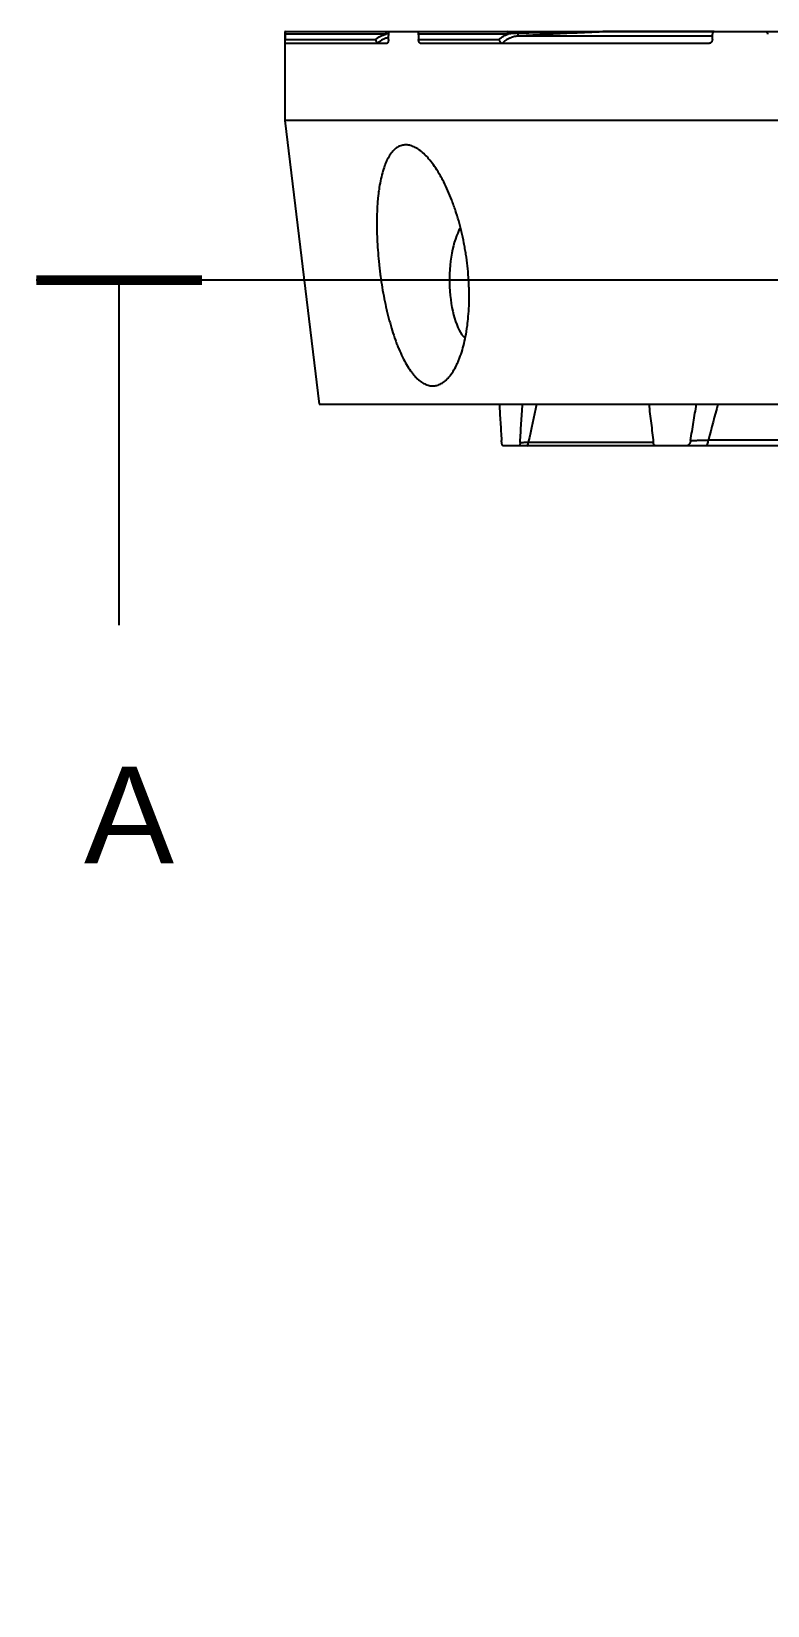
# Model space of a CAD drawing. Header units: millimetres. Extents: x -5 to 579, y 15 to 400.
# Drawn here: x -4.9 to 48.4, y 245.5 to 359.5 of the extents above; entities that cross this region are included whole.
import ezdxf

# ---------------------------------------------------------------- set-up
doc = ezdxf.new("R2010")
doc.units = ezdxf.units.MM
doc.layers.add('1', color=7, linetype='Continuous', true_color=0xffffff)
doc.styles.add('Arial', font='Arial')

# ---------------------------------------------------------------- blocks, each defined once
blk = doc.blocks.new('ASSORTED_DRAFT3')
at = {"color": 18, "lineweight": 70}
blk.add_solid([(1.483933, 341.174102), (3.359577, 334.174109), (-0.391711, 334.174095), (1.483933, 341.174102)], dxfattribs=at)

msp = doc.modelspace()

# ---------------------------------------------------------------- linework, layer by layer
at = {"layer": '1'}
for p, q in [((13.51, 359.52), (13.48, 359.52)), ((13.48, 359.52), (13.48, 353.08)), ((13.51, 359.52), (20.8, 359.52)), ((20.82, 359.34), (13.52, 359.34)), ((21.08, 359.52), (23.07, 359.52)), ((23.07, 359.52), (29.57, 359.52)), ((29.66, 359.34), (23.15, 359.34)), ((30.46, 359.2), (44.47, 359.2)), ((37.03, 359.52), (44.61, 359.52)), ((44.57, 359.52), (37.05, 359.52)), ((44.61, 359.52), (48.3, 359.52)), ((48.3, 359.52), (53.02, 359.52)), ((13.52, 358.95), (20.04, 358.95)), ((13.53, 358.67), (20.89, 358.67)), ((23.17, 358.95), (28.98, 358.95)), ((23.29, 358.67), (44.24, 358.67)), ((125.98, 353.08), (13.48, 353.08)), ((13.48, 353.08), (15.97, 332.52)), ((256.48, 341.52), (-4.52, 341.52)), ((1.48, 316.52), (1.48, 341.52)), ((37.38, 341.52), (10.88, 341.52)), ((15.97, 332.52), (236, 332.52)), ((30.44, 329.52), (29.29, 329.52)), ((31.01, 329.52), (30.97, 329.52)), ((40.33, 329.52), (31.01, 329.52)), ((31.12, 329.77), (40.17, 329.77)), ((42.6, 329.52), (40.33, 329.52)), ((53.04, 329.52), (43.97, 329.52)), ((44.16, 329.94), (53.23, 329.94))]:
    msp.add_line(p, q, dxfattribs=at)
at = {"layer": '1', "const_width": 0.7}
msp.add_lwpolyline([(-4.52, 341.52), (7.48, 341.52)], dxfattribs=at)
at = {"layer": '1'}
msp.add_circle((125.98, 146.33), 112.5, dxfattribs=at)
for centre, major_axis, ratio, start_param, end_param in [((20.8, 359.32), (0, 0.2), 0.083128, 4.799655, 6.283185), ((29.57, 359.32), (0, 0.2), 0.45816, 4.799655, 6.283185), ((30.24, 359.32), (0, 0.2), 0.446978, 5.071376, 6.283185), ((30.45, 359.5), (-0.015, 0.3), 0.461107, 1.907495, 3.121731), ((27.13, 341.52), (0, -4.5), 0.382683, 3.713657, 5.929363), ((31.01, 329.82), (0, -0.3), 0.384977, 0, 1.396263), ((43.97, 330.02), (0, -0.5), 0.380387, 0, 1.396263)]:
    msp.add_ellipse(centre, major_axis=major_axis, ratio=ratio, start_param=start_param, end_param=end_param, dxfattribs=at)
for points, knots in [([(13.51, 359.52), (13.51, 359.52), (13.51, 359.52), (13.52, 359.52), (13.52, 359.52), (13.52, 359.51), (13.52, 359.51), (13.52, 359.51), (13.52, 359.5), (13.52, 359.49), (13.52, 359.49), (13.52, 359.48), (13.52, 359.48), (13.52, 359.46), (13.52, 359.45), (13.52, 359.43), (13.52, 359.42), (13.52, 359.4), (13.52, 359.39), (13.52, 359.37), (13.52, 359.35), (13.52, 359.34)], [0, 0, 0, 0, 0.125, 0.125, 0.1875, 0.1875, 0.25, 0.25, 0.375, 0.375, 0.4375, 0.4375, 0.5, 0.5, 0.625, 0.625, 0.75, 0.75, 0.875, 0.875, 1, 1, 1, 1]), ([(20.04, 358.95), (20.16, 359.03), (20.28, 359.11), (20.48, 359.21), (20.54, 359.24), (20.65, 359.28), (20.68, 359.29), (20.75, 359.32), (20.78, 359.33), (20.82, 359.34)], [0, 0, 0, 0, 0.5, 0.5, 0.75, 0.75, 0.875, 0.875, 1, 1, 1, 1]), ([(21.01, 359.34), (21.01, 359.35), (21.01, 359.37), (21.01, 359.38), (21.01, 359.39), (21.01, 359.4), (21.01, 359.41), (21.01, 359.42), (21.02, 359.43), (21.02, 359.45), (21.02, 359.45), (21.03, 359.46), (21.03, 359.47), (21.03, 359.48), (21.04, 359.49), (21.04, 359.5), (21.05, 359.51), (21.06, 359.51), (21.06, 359.52), (21.07, 359.52), (21.07, 359.52), (21.08, 359.52)], [0, 0, 0, 0, 0.125, 0.125, 0.1875, 0.1875, 0.25, 0.25, 0.375, 0.375, 0.4375, 0.4375, 0.5, 0.5, 0.625, 0.625, 0.75, 0.75, 0.875, 0.875, 1, 1, 1, 1]), ([(23.07, 359.52), (23.08, 359.52), (23.08, 359.52), (23.09, 359.52), (23.09, 359.52), (23.1, 359.51), (23.1, 359.51), (23.11, 359.51), (23.11, 359.5), (23.12, 359.49), (23.12, 359.49), (23.12, 359.48), (23.13, 359.48), (23.13, 359.46), (23.14, 359.45), (23.14, 359.43), (23.14, 359.42), (23.15, 359.4), (23.15, 359.39), (23.15, 359.37), (23.15, 359.35), (23.15, 359.34)], [0, 0, 0, 0, 0.125, 0.125, 0.1875, 0.1875, 0.25, 0.25, 0.375, 0.375, 0.4375, 0.4375, 0.5, 0.5, 0.625, 0.625, 0.75, 0.75, 0.875, 0.875, 1, 1, 1, 1]), ([(28.98, 358.95), (29.09, 359.03), (29.2, 359.11), (29.37, 359.21), (29.42, 359.24), (29.51, 359.28), (29.54, 359.29), (29.6, 359.32), (29.63, 359.33), (29.66, 359.34)], [0, 0, 0, 0, 0.5, 0.5, 0.75, 0.75, 0.875, 0.875, 1, 1, 1, 1]), ([(30.46, 359.2), (30.35, 359.19), (30.24, 359.18), (30.02, 359.13), (29.91, 359.09), (29.77, 359.04), (29.75, 359.03), (29.7, 359), (29.62, 358.96), (29.49, 358.89), (29.4, 358.82), (29.31, 358.75), (29.26, 358.71), (29.22, 358.67)], [0, 0, 0, 0, 0.25, 0.25, 0.5, 0.5, 0.5625, 0.5625, 0.625, 0.75, 0.875, 0.875, 1, 1, 1, 1]), ([(29.57, 359.52), (29.68, 359.52), (29.8, 359.52), (29.96, 359.52), (30.02, 359.52), (30.13, 359.52), (30.19, 359.52), (30.24, 359.52)], [0, 0, 0, 0, 0.5, 0.5, 0.75, 0.75, 1, 1, 1, 1]), ([(30.33, 359.39), (30.22, 359.39), (30.1, 359.39), (29.88, 359.37), (29.77, 359.36), (29.66, 359.34)], [0, 0, 0, 0, 0.5, 0.5, 1, 1, 1, 1]), ([(30.24, 359.52), (30.8, 359.52), (31.36, 359.52), (32.2, 359.52), (32.48, 359.52), (33.04, 359.52), (33.32, 359.52), (33.88, 359.52), (34.17, 359.52), (34.73, 359.52), (35.02, 359.52), (35.44, 359.52), (35.59, 359.52), (35.87, 359.52), (36.02, 359.52), (36.23, 359.52), (36.31, 359.52), (36.45, 359.52), (36.52, 359.52), (36.64, 359.52), (36.67, 359.52), (36.75, 359.52), (36.78, 359.52), (36.84, 359.52), (36.86, 359.52), (36.9, 359.52), (36.92, 359.52), (36.95, 359.52), (36.97, 359.52), (37, 359.52), (37.01, 359.52), (37.03, 359.52), (37.03, 359.52), (37.04, 359.52), (37.05, 359.52), (37.05, 359.52)], [0, 0, 0, 0, 0.25, 0.25, 0.375, 0.375, 0.5, 0.5, 0.625, 0.625, 0.75, 0.75, 0.8125, 0.8125, 0.875, 0.875, 0.90625, 0.90625, 0.9375, 0.9375, 0.953125, 0.953125, 0.96875, 0.96875, 0.976563, 0.976563, 0.984375, 0.984375, 0.992188, 0.992188, 0.996094, 0.996094, 0.998047, 0.998047, 1, 1, 1, 1]), ([(37.06, 359.52), (37.06, 359.52), (37.05, 359.52), (37.05, 359.52), (37.05, 359.52), (37.04, 359.52), (37.03, 359.52), (37.02, 359.52), (37.01, 359.52), (36.98, 359.52), (36.96, 359.52), (36.93, 359.52), (36.91, 359.52), (36.87, 359.52), (36.85, 359.52), (36.8, 359.52), (36.76, 359.52), (36.69, 359.52), (36.65, 359.52), (36.54, 359.51), (36.47, 359.51), (36.33, 359.51), (36.26, 359.51), (36.05, 359.51), (35.91, 359.5), (35.62, 359.5), (35.48, 359.49), (35.06, 359.49), (34.78, 359.48), (34.22, 359.47), (33.94, 359.46), (33.1, 359.45), (32.55, 359.44), (31.44, 359.42), (30.88, 359.41), (30.33, 359.39)], [0, 0, 0, 0, 0.000977, 0.000977, 0.001953, 0.001953, 0.003906, 0.003906, 0.007813, 0.007813, 0.015625, 0.015625, 0.023438, 0.023438, 0.03125, 0.03125, 0.046875, 0.046875, 0.0625, 0.0625, 0.09375, 0.09375, 0.125, 0.125, 0.1875, 0.1875, 0.25, 0.25, 0.375, 0.375, 0.5, 0.5, 0.75, 0.75, 1, 1, 1, 1]), ([(37.06, 359.52), (36.88, 359.52), (36.7, 359.51), (35.82, 359.46), (35.11, 359.43), (33.09, 359.33), (31.78, 359.26), (30.46, 359.2)], [0, 0, 0, 0, 0.080598, 0.080598, 0.403148, 0.403148, 1, 1, 1, 1]), ([(44.47, 359.34), (44.48, 359.35), (44.48, 359.37), (44.48, 359.38), (44.48, 359.39), (44.48, 359.4), (44.49, 359.41), (44.49, 359.42), (44.5, 359.43), (44.5, 359.45), (44.51, 359.45), (44.51, 359.46), (44.52, 359.47), (44.52, 359.48), (44.53, 359.49), (44.55, 359.5), (44.55, 359.51), (44.57, 359.51), (44.58, 359.52), (44.59, 359.52), (44.6, 359.52), (44.61, 359.52)], [0, 0, 0, 0, 0.125, 0.125, 0.1875, 0.1875, 0.25, 0.25, 0.375, 0.375, 0.4375, 0.4375, 0.5, 0.5, 0.625, 0.625, 0.75, 0.75, 0.875, 0.875, 1, 1, 1, 1]), ([(48.3, 359.52), (48.31, 359.52), (48.32, 359.52), (48.33, 359.52), (48.33, 359.52), (48.34, 359.51), (48.35, 359.51), (48.36, 359.51), (48.37, 359.5), (48.38, 359.49), (48.38, 359.49), (48.39, 359.48), (48.39, 359.48), (48.4, 359.46), (48.41, 359.45), (48.42, 359.43), (48.43, 359.42), (48.43, 359.4), (48.44, 359.39), (48.44, 359.37), (48.44, 359.35), (48.44, 359.34)], [0, 0, 0, 0, 0.125, 0.125, 0.1875, 0.1875, 0.25, 0.25, 0.375, 0.375, 0.4375, 0.4375, 0.5, 0.5, 0.625, 0.625, 0.75, 0.75, 0.875, 0.875, 1, 1, 1, 1]), ([(13.53, 358.67), (13.53, 358.67), (13.53, 358.68), (13.53, 358.68), (13.53, 358.68), (13.53, 358.69), (13.53, 358.69), (13.52, 358.7), (13.52, 358.71), (13.52, 358.72), (13.52, 358.73), (13.52, 358.74), (13.52, 358.75), (13.52, 358.77), (13.52, 358.78), (13.52, 358.81), (13.52, 358.82), (13.52, 358.86), (13.52, 358.88), (13.52, 358.9), (13.52, 358.91), (13.52, 358.93), (13.52, 358.94), (13.52, 358.95)], [0, 0, 0, 0, 0.125, 0.125, 0.1875, 0.1875, 0.25, 0.25, 0.375, 0.375, 0.4375, 0.4375, 0.5, 0.5, 0.625, 0.625, 0.75, 0.75, 0.875, 0.875, 0.9375, 0.9375, 1, 1, 1, 1]), ([(20.04, 358.95), (20.04, 358.94), (20.05, 358.93), (20.05, 358.91), (20.06, 358.9), (20.07, 358.88), (20.07, 358.86), (20.08, 358.84), (20.08, 358.83), (20.09, 358.81), (20.09, 358.8), (20.1, 358.78), (20.11, 358.77), (20.12, 358.75), (20.12, 358.74), (20.13, 358.73), (20.13, 358.73), (20.14, 358.71), (20.14, 358.7), (20.15, 358.69), (20.15, 358.69), (20.15, 358.68), (20.15, 358.68), (20.16, 358.68), (20.16, 358.67), (20.16, 358.67)], [0, 0, 0, 0, 0.0625, 0.0625, 0.125, 0.125, 0.25, 0.25, 0.3125, 0.3125, 0.375, 0.375, 0.5, 0.5, 0.5625, 0.5625, 0.625, 0.625, 0.75, 0.75, 0.8125, 0.8125, 0.875, 0.875, 1, 1, 1, 1]), ([(20.99, 359.1), (20.94, 359.08), (20.89, 359.07), (20.81, 359.04), (20.78, 359.03), (20.72, 359), (20.63, 358.96), (20.49, 358.89), (20.38, 358.82), (20.27, 358.75), (20.22, 358.71), (20.17, 358.67)], [0, 0, 0, 0, 0.170662, 0.170662, 0.274329, 0.274329, 0.377997, 0.585331, 0.792666, 0.792666, 1, 1, 1, 1]), ([(20.99, 358.95), (20.99, 358.93), (20.99, 358.91), (20.99, 358.88), (20.99, 358.88), (20.99, 358.86), (20.98, 358.85), (20.98, 358.82), (20.98, 358.81), (20.97, 358.79), (20.97, 358.78), (20.96, 358.77), (20.96, 358.76), (20.95, 358.74), (20.95, 358.73), (20.94, 358.71), (20.93, 358.7), (20.92, 358.69), (20.91, 358.68), (20.9, 358.68), (20.9, 358.68), (20.89, 358.67), (20.89, 358.67), (20.89, 358.67)], [0, 0, 0, 0, 0.125, 0.125, 0.1875, 0.1875, 0.25, 0.25, 0.375, 0.375, 0.4375, 0.4375, 0.5, 0.5, 0.625, 0.625, 0.75, 0.75, 0.875, 0.875, 0.9375, 0.9375, 1, 1, 1, 1]), ([(23.29, 358.67), (23.28, 358.67), (23.27, 358.68), (23.26, 358.68), (23.26, 358.68), (23.25, 358.69), (23.25, 358.69), (23.24, 358.7), (23.23, 358.71), (23.22, 358.72), (23.22, 358.73), (23.21, 358.74), (23.21, 358.75), (23.2, 358.77), (23.2, 358.78), (23.19, 358.81), (23.18, 358.82), (23.18, 358.86), (23.17, 358.88), (23.17, 358.9), (23.17, 358.91), (23.17, 358.93), (23.17, 358.94), (23.17, 358.95)], [0, 0, 0, 0, 0.125, 0.125, 0.1875, 0.1875, 0.25, 0.25, 0.375, 0.375, 0.4375, 0.4375, 0.5, 0.5, 0.625, 0.625, 0.75, 0.75, 0.875, 0.875, 0.9375, 0.9375, 1, 1, 1, 1]), ([(28.98, 358.95), (28.99, 358.94), (28.99, 358.93), (29, 358.91), (29, 358.9), (29.01, 358.88), (29.02, 358.86), (29.03, 358.84), (29.04, 358.83), (29.05, 358.81), (29.05, 358.8), (29.07, 358.78), (29.08, 358.77), (29.09, 358.75), (29.1, 358.74), (29.11, 358.73), (29.11, 358.73), (29.13, 358.71), (29.14, 358.7), (29.15, 358.69), (29.16, 358.69), (29.17, 358.68), (29.18, 358.68), (29.19, 358.68), (29.2, 358.67), (29.21, 358.67)], [0, 0, 0, 0, 0.0625, 0.0625, 0.125, 0.125, 0.25, 0.25, 0.3125, 0.3125, 0.375, 0.375, 0.5, 0.5, 0.5625, 0.5625, 0.625, 0.625, 0.75, 0.75, 0.8125, 0.8125, 0.875, 0.875, 1, 1, 1, 1]), ([(44.45, 358.95), (44.45, 358.93), (44.45, 358.91), (44.44, 358.88), (44.44, 358.88), (44.44, 358.86), (44.43, 358.85), (44.42, 358.82), (44.42, 358.81), (44.41, 358.79), (44.4, 358.78), (44.39, 358.77), (44.39, 358.76), (44.37, 358.74), (44.36, 358.73), (44.34, 358.71), (44.33, 358.7), (44.31, 358.69), (44.3, 358.68), (44.28, 358.68), (44.27, 358.68), (44.26, 358.67), (44.25, 358.67), (44.24, 358.67)], [0, 0, 0, 0, 0.125, 0.125, 0.1875, 0.1875, 0.25, 0.25, 0.375, 0.375, 0.4375, 0.4375, 0.5, 0.5, 0.625, 0.625, 0.75, 0.75, 0.875, 0.875, 0.9375, 0.9375, 1, 1, 1, 1]), ([(22.59, 334.95), (22.48, 335.09), (22.39, 335.25), (22.19, 335.57), (22.01, 335.92), (21.83, 336.32), (21.72, 336.58), (21.7, 336.63), (21.66, 336.73), (21.64, 336.79), (21.57, 336.95), (21.53, 337.06), (21.41, 337.4), (21.33, 337.63), (21.19, 338.1), (21.12, 338.35), (21.01, 338.72), (20.98, 338.85), (20.93, 339.05), (20.92, 339.11), (20.89, 339.24), (20.87, 339.31), (20.79, 339.64), (20.74, 339.9), (20.63, 340.44), (20.53, 340.98), (20.45, 341.54), (20.4, 341.88), (20.39, 341.95), (20.37, 342.09), (20.35, 342.31), (20.32, 342.51), (20.28, 342.93), (20.23, 343.49), (20.19, 344.03), (20.17, 344.44), (20.16, 344.58), (20.16, 344.78), (20.15, 344.85), (20.15, 344.98), (20.15, 345.05), (20.14, 345.39), (20.14, 345.65), (20.15, 346.16), (20.16, 346.42), (20.18, 346.91), (20.2, 347.15), (20.23, 347.5), (20.25, 347.62), (20.26, 347.76), (20.27, 347.79), (20.27, 347.85), (20.28, 347.93), (20.3, 348.02), (20.33, 348.29), (20.41, 348.71), (20.5, 349.1), (20.6, 349.46), (20.65, 349.64), (20.72, 349.82), (20.73, 349.84), (20.74, 349.88), (20.75, 349.9), (20.78, 349.96), (20.82, 350.07), (20.87, 350.18), (20.98, 350.39), (21.05, 350.52), (21.21, 350.74), (21.29, 350.84), (21.42, 350.97), (21.47, 351.01), (21.52, 351.05), (21.53, 351.06), (21.56, 351.08), (21.57, 351.09), (21.6, 351.11), (21.63, 351.13), (21.75, 351.2), (21.85, 351.24), (22.05, 351.3), (22.15, 351.31), (22.31, 351.31), (22.37, 351.31), (22.45, 351.29), (22.49, 351.29), (22.54, 351.28), (22.56, 351.27), (22.58, 351.26), (22.71, 351.23), (22.82, 351.18), (23.05, 351.06), (23.28, 350.91), (23.52, 350.71), (23.65, 350.58), (23.67, 350.56), (23.69, 350.53), (23.74, 350.49), (23.84, 350.38), (23.93, 350.27), (24.1, 350.06), (24.33, 349.76), (24.56, 349.41), (24.69, 349.17), (24.72, 349.13), (24.78, 349.03), (24.86, 348.88), (24.94, 348.73), (25.09, 348.42), (25.2, 348.21), (25.39, 347.77), (25.49, 347.54), (25.62, 347.18), (25.67, 347.06), (25.73, 346.88), (25.75, 346.82), (25.8, 346.69), (25.82, 346.63), (25.92, 346.32), (26, 346.07), (26.15, 345.55), (26.21, 345.29), (26.34, 344.75), (26.4, 344.48), (26.47, 344.14), (26.48, 344.07), (26.51, 343.93), (26.54, 343.72), (26.58, 343.51), (26.64, 343.1), (26.72, 342.54), (26.77, 341.99), (26.8, 341.57), (26.8, 341.44), (26.81, 341.23), (26.82, 341.16), (26.82, 341.05), (26.82, 341.02), (26.83, 340.95), (26.83, 340.64), (26.84, 340.06), (26.82, 339.53), (26.79, 339.02), (26.76, 338.76), (26.72, 338.39), (26.71, 338.26), (26.67, 338.01), (26.65, 337.89), (26.6, 337.54), (26.51, 337.08), (26.4, 336.66), (26.28, 336.25), (26.21, 336.06), (26.12, 335.82), (26.11, 335.78), (26.07, 335.69), (26.01, 335.56), (25.96, 335.43), (25.84, 335.19), (25.76, 335.04), (25.58, 334.76), (25.5, 334.64), (25.36, 334.47), (25.31, 334.42), (25.25, 334.36), (25.24, 334.34), (25.21, 334.32), (25.17, 334.28), (25.14, 334.25), (25.01, 334.14), (24.81, 334), (24.61, 333.92), (24.45, 333.88), (24.4, 333.87), (24.31, 333.86), (24.29, 333.85), (24.23, 333.85), (24.21, 333.85), (24.07, 333.85), (23.96, 333.87), (23.75, 333.93), (23.64, 333.98), (23.43, 334.09), (23.32, 334.17), (23.18, 334.28), (23.16, 334.3), (23.1, 334.35), (23.02, 334.42), (22.89, 334.56), (22.79, 334.68), (22.71, 334.78), (22.69, 334.81), (22.64, 334.88), (22.61, 334.92), (22.59, 334.95)], [0, 0, 0, 0, 0.015625, 0.015625, 0.03125, 0.046875, 0.046875, 0.050781, 0.050781, 0.054687, 0.054687, 0.0625, 0.0625, 0.078125, 0.078125, 0.09375, 0.09375, 0.101562, 0.101562, 0.105469, 0.105469, 0.109375, 0.109375, 0.125, 0.125, 0.140625, 0.15625, 0.15625, 0.160156, 0.160156, 0.164062, 0.171875, 0.171875, 0.1875, 0.203125, 0.203125, 0.210937, 0.210937, 0.214844, 0.214844, 0.21875, 0.21875, 0.234375, 0.234375, 0.25, 0.25, 0.265625, 0.265625, 0.273437, 0.273437, 0.275391, 0.275391, 0.277344, 0.28125, 0.28125, 0.296875, 0.3125, 0.3125, 0.328125, 0.328125, 0.330078, 0.330078, 0.332031, 0.332031, 0.335937, 0.34375, 0.34375, 0.359375, 0.359375, 0.375, 0.375, 0.382812, 0.382812, 0.384766, 0.384766, 0.386719, 0.386719, 0.390625, 0.390625, 0.40625, 0.40625, 0.421875, 0.421875, 0.429687, 0.429687, 0.433594, 0.435547, 0.435547, 0.4375, 0.4375, 0.453125, 0.453125, 0.46875, 0.484375, 0.484375, 0.486328, 0.486328, 0.488281, 0.492187, 0.5, 0.5, 0.515625, 0.53125, 0.53125, 0.535156, 0.535156, 0.539062, 0.546875, 0.546875, 0.5625, 0.5625, 0.578125, 0.578125, 0.585937, 0.585937, 0.589844, 0.589844, 0.59375, 0.59375, 0.609375, 0.609375, 0.625, 0.625, 0.640625, 0.640625, 0.644531, 0.644531, 0.648437, 0.65625, 0.65625, 0.671875, 0.6875, 0.6875, 0.695312, 0.695312, 0.699219, 0.699219, 0.701172, 0.701172, 0.703125, 0.71875, 0.734375, 0.734375, 0.75, 0.75, 0.757812, 0.757812, 0.765625, 0.765625, 0.78125, 0.796875, 0.796875, 0.8125, 0.8125, 0.816406, 0.816406, 0.820312, 0.828125, 0.828125, 0.84375, 0.84375, 0.859375, 0.859375, 0.867187, 0.867187, 0.869141, 0.869141, 0.871094, 0.875, 0.875, 0.890625, 0.90625, 0.90625, 0.914062, 0.914062, 0.917969, 0.917969, 0.921875, 0.921875, 0.9375, 0.9375, 0.953125, 0.953125, 0.96875, 0.96875, 0.972656, 0.972656, 0.976562, 0.984375, 0.992187, 0.992187, 0.996094, 0.996094, 1, 1, 1, 1]), ([(29.02, 332.52), (29.04, 332.09), (29.07, 331.65), (29.13, 330.78), (29.15, 330.34), (29.18, 329.9)], [0, 0, 0, 0, 0.5, 0.5, 1, 1, 1, 1]), ([(30.53, 329.76), (30.55, 330.23), (30.58, 330.69), (30.64, 331.61), (30.67, 332.07), (30.71, 332.52)], [0, 0, 0, 0, 0.5, 0.5, 1, 1, 1, 1]), ([(39.84, 332.52), (39.9, 332.07), (39.96, 331.61), (40.07, 330.69), (40.12, 330.23), (40.17, 329.76)], [0, 0, 0, 0, 0.5, 0.5, 1, 1, 1, 1]), ([(42.87, 329.9), (42.94, 330.34), (43.01, 330.78), (43.15, 331.65), (43.23, 332.09), (43.31, 332.52)], [0, 0, 0, 0, 0.5, 0.5, 1, 1, 1, 1]), ([(29.29, 329.52), (29.28, 329.52), (29.27, 329.53), (29.26, 329.54), (29.25, 329.55), (29.25, 329.56), (29.24, 329.57), (29.24, 329.58), (29.23, 329.59), (29.22, 329.61), (29.22, 329.63), (29.21, 329.64), (29.21, 329.66), (29.21, 329.67), (29.2, 329.7), (29.2, 329.72), (29.19, 329.76), (29.19, 329.77), (29.19, 329.79), (29.19, 329.8), (29.18, 329.84), (29.18, 329.87), (29.18, 329.9)], [0, 0, 0, 0, 0.125, 0.25, 0.25, 0.3125, 0.3125, 0.375, 0.375, 0.5, 0.5, 0.5625, 0.5625, 0.625, 0.625, 0.75, 0.75, 0.8125, 0.8125, 0.875, 0.875, 1, 1, 1, 1]), ([(30.53, 329.76), (30.53, 329.75), (30.52, 329.73), (30.52, 329.7), (30.52, 329.7), (30.52, 329.68), (30.52, 329.67), (30.51, 329.65), (30.51, 329.64), (30.51, 329.62), (30.5, 329.61), (30.5, 329.6), (30.5, 329.59), (30.49, 329.58), (30.49, 329.57), (30.48, 329.56), (30.48, 329.55), (30.48, 329.55), (30.47, 329.54), (30.47, 329.54), (30.46, 329.53), (30.45, 329.53), (30.45, 329.52), (30.44, 329.52)], [0, 0, 0, 0, 0.125, 0.125, 0.1875, 0.1875, 0.25, 0.25, 0.375, 0.375, 0.4375, 0.4375, 0.5, 0.5, 0.625, 0.625, 0.6875, 0.6875, 0.75, 0.75, 0.875, 0.875, 1, 1, 1, 1]), ([(40.33, 329.52), (40.32, 329.52), (40.3, 329.53), (40.28, 329.54), (40.27, 329.54), (40.27, 329.55), (40.26, 329.55), (40.25, 329.56), (40.24, 329.57), (40.23, 329.58), (40.22, 329.59), (40.22, 329.6), (40.21, 329.61), (40.21, 329.62), (40.2, 329.64), (40.2, 329.65), (40.19, 329.67), (40.19, 329.68), (40.18, 329.7), (40.18, 329.7), (40.18, 329.73), (40.17, 329.75), (40.17, 329.76)], [0, 0, 0, 0, 0.125, 0.25, 0.25, 0.3125, 0.3125, 0.375, 0.375, 0.5, 0.5, 0.5625, 0.5625, 0.625, 0.625, 0.75, 0.75, 0.8125, 0.8125, 0.875, 0.875, 1, 1, 1, 1]), ([(42.87, 329.9), (42.87, 329.87), (42.86, 329.84), (42.85, 329.79), (42.84, 329.77), (42.83, 329.72), (42.82, 329.7), (42.8, 329.67), (42.79, 329.66), (42.78, 329.64), (42.78, 329.63), (42.76, 329.61), (42.74, 329.59), (42.72, 329.57), (42.7, 329.56), (42.67, 329.54), (42.64, 329.53), (42.61, 329.52), (42.6, 329.52)], [0, 0, 0, 0, 0.125, 0.125, 0.25, 0.25, 0.375, 0.375, 0.4375, 0.4375, 0.5, 0.5, 0.625, 0.625, 0.75, 0.75, 0.875, 1, 1, 1, 1]), ([(43.97, 329.52), (43.83, 329.52), (43.58, 329.52), (43.34, 329.52), (43.16, 329.52), (43.11, 329.52), (43, 329.52), (42.94, 329.52), (42.79, 329.52), (42.69, 329.52), (42.6, 329.52)], [0, 0, 0, 0, 0.25, 0.5, 0.5, 0.625, 0.625, 0.75, 0.75, 1, 1, 1, 1]), ([(42.87, 329.9), (42.96, 329.9), (43.04, 329.9), (43.19, 329.91), (43.24, 329.91), (43.34, 329.91), (43.39, 329.91), (43.56, 329.92), (43.67, 329.92), (43.91, 329.93), (44.03, 329.93), (44.16, 329.94)], [0, 0, 0, 0, 0.25, 0.25, 0.375, 0.375, 0.5, 0.5, 0.75, 0.75, 1, 1, 1, 1])]:
    msp.add_open_spline(points, degree=3, knots=knots, dxfattribs=at)
for points, weights in [([(13.52, 359.34), (13.52, 359.14), (13.52, 358.95)], [0.499999815476, 0.500000184524, 0.499999815476]), ([(20.99, 358.95), (21, 359.14), (21.01, 359.34)], [0.500000024613, 0.499999975387, 0.500000024613]), ([(23.15, 359.34), (23.16, 359.14), (23.17, 358.95)], [0.500000216686, 0.499999783314, 0.500000216686]), ([(44.45, 358.95), (44.46, 359.14), (44.47, 359.34)], [0.500000211465, 0.499999788535, 0.500000211465])]:
    msp.add_rational_spline(points, weights, degree=2, dxfattribs=at)
for points in [[(20.8, 359.52), (20.89, 359.52), (20.99, 359.52), (21.08, 359.52)], [(21.01, 359.36), (20.94, 359.36), (20.88, 359.35), (20.82, 359.34)], [(37.05, 359.52), (37.05, 359.52), (37.06, 359.52), (37.06, 359.52)], [(37.06, 359.52), (37.06, 359.52), (37.06, 359.52), (37.06, 359.52)], [(31.72, 332.52), (31.52, 331.61), (31.32, 330.69), (31.12, 329.77)], [(44.85, 332.53), (44.62, 331.66), (44.39, 330.8), (44.16, 329.94)], [(31.01, 329.52), (30.91, 329.52), (30.72, 329.52), (30.53, 329.52), (30.44, 329.52)], [(30.53, 329.76), (30.62, 329.76), (30.81, 329.77), (31.02, 329.77), (31.12, 329.77)]]:
    msp.add_open_spline(points, degree=3, dxfattribs=at)

# ---------------------------------------------------------------- block references
msp.add_blockref('ASSORTED_DRAFT3', (0, 0), dxfattribs=at)

# ---------------------------------------------------------------- texts
at = {"layer": '1', "insert": (-1.06, 299.27), "char_height": 7, "attachment_point": 7, "line_spacing_factor": 1.047437, "style": 'Arial'}
msp.add_mtext('\\fArial|b0|i0;\\W1.0000;A', dxfattribs=at)

doc.saveas('drawing.dxf')
